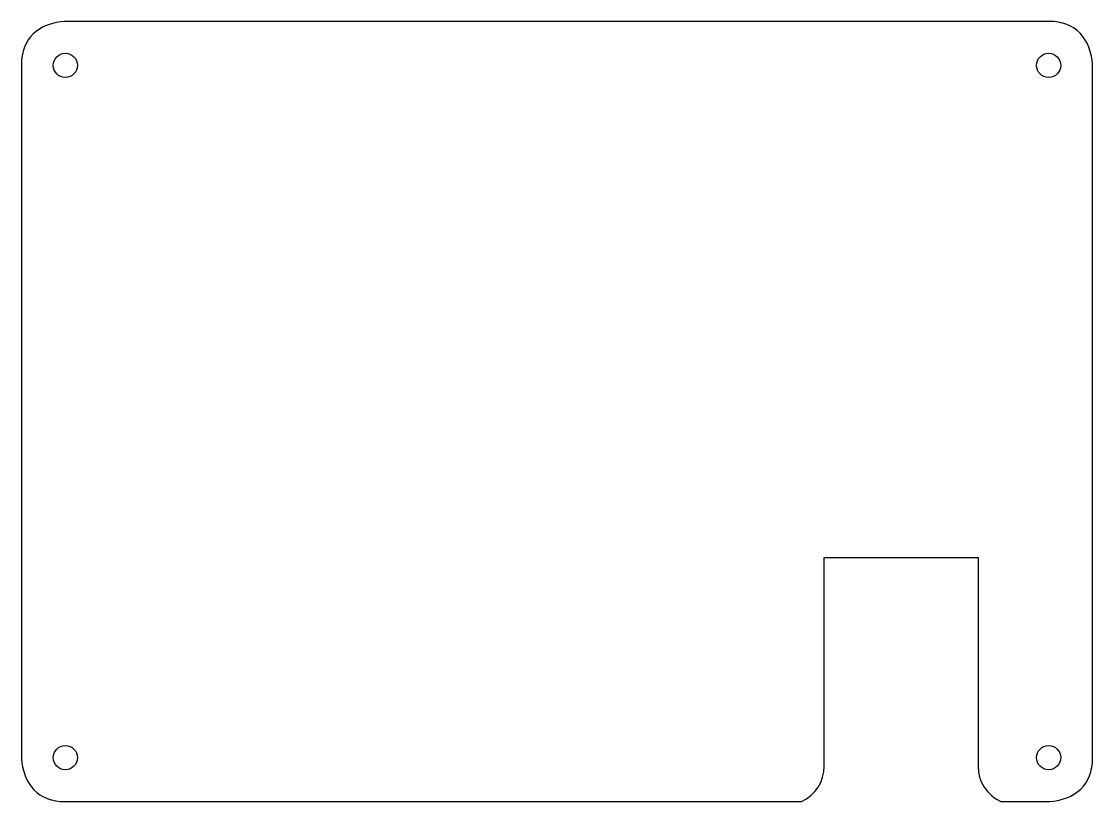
# Model space of a CAD drawing. Header units: millimetres. Extents: x 83.9 to 181.4, y 57.8 to 128.8.
import ezdxf

# ---------------------------------------------------------------- set-up
doc = ezdxf.new("R2010")
doc.units = ezdxf.units.MM
doc.layers.get('0').update_dxf_attribs({"linetype": 'CONTINUOUS'})

msp = doc.modelspace()

# ---------------------------------------------------------------- linework, layer by layer
msp.add_lwpolyline([(171, 61, 0.292492), (173.062, 57.777), (177.423, 57.777), (177.521, 57.78), (177.866, 57.812), (178.271, 57.881), (178.678, 57.985), (179.068, 58.119), (179.432, 58.282), (179.766, 58.47), (180.069, 58.683), (180.342, 58.919), (180.585, 59.179), (180.797, 59.464), (180.981, 59.773), (181.134, 60.11), (181.199, 60.289), (181.257, 60.476), (181.306, 60.671), (181.347, 60.874), (181.38, 61.086), (181.404, 61.307), (181.418, 61.537), (181.423, 61.777), (181.423, 124.777), (181.42, 124.875), (181.388, 125.22), (181.319, 125.625), (181.215, 126.032), (181.081, 126.422), (180.918, 126.786), (180.73, 127.12), (180.517, 127.423), (180.281, 127.696), (180.021, 127.939), (179.736, 128.151), (179.427, 128.335), (179.09, 128.488), (178.911, 128.553), (178.724, 128.611), (178.529, 128.66), (178.326, 128.701), (178.114, 128.734), (177.893, 128.758), (177.663, 128.772), (177.423, 128.777), (87.923, 128.777), (87.825, 128.774), (87.48, 128.742), (87.075, 128.673), (86.668, 128.569), (86.278, 128.435), (85.914, 128.272), (85.58, 128.084), (85.277, 127.871), (85.004, 127.635), (84.761, 127.375), (84.549, 127.09), (84.365, 126.781), (84.212, 126.444), (84.147, 126.265), (84.089, 126.078), (84.04, 125.883), (83.999, 125.68), (83.966, 125.468), (83.942, 125.247), (83.928, 125.017), (83.923, 124.777), (83.923, 61.777), (83.926, 61.679), (83.958, 61.334), (84.027, 60.929), (84.131, 60.522), (84.265, 60.132), (84.428, 59.768), (84.616, 59.434), (84.829, 59.131), (85.065, 58.858), (85.325, 58.615), (85.61, 58.403), (85.919, 58.219), (86.256, 58.066), (86.435, 58.001), (86.622, 57.943), (86.817, 57.894), (87.02, 57.853), (87.232, 57.82), (87.453, 57.796), (87.683, 57.782), (87.923, 57.777), (154.938, 57.777, 0.292492), (157, 61), (157, 80), (171, 80)], format="xyb", close=True)
for centre in [(87.923, 124.777), (177.423, 124.777), (87.923, 61.777), (177.423, 61.777)]:
    msp.add_circle(centre, 1.1)

doc.saveas('drawing.dxf')
